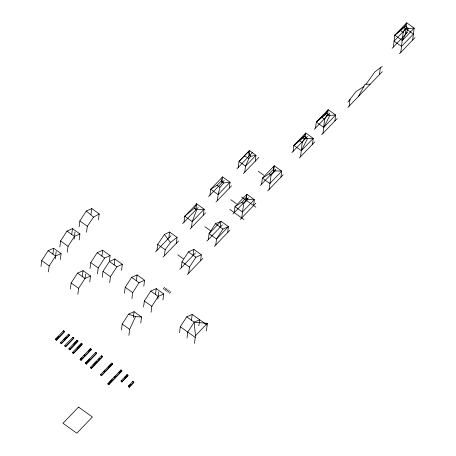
<?xml version="1.0" encoding="UTF-8"?>
<svg xmlns="http://www.w3.org/2000/svg" width="456" height="456" viewBox="0 0 456 456"><rect width="100%" height="100%" fill="white"/><g stroke="black" fill="none" stroke-linecap="round" stroke-linejoin="round"><path stroke-width="0.68" d="M300.589 156.665L302.203 142.625L304.363 138.795L313.226 138.35L312.48 144.296M322.996 133.346L324.609 119.307L326.77 115.476L335.633 115.032L334.886 120.977M400.784 52.4L403.15 32.416L405.31 28.585L414.173 28.141L412.674 40.031M40.989 266.538L41.735 260.593L48.148 250.697L53.626 248.229L61.081 253.57L60.329 259.515M48.444 271.884L49.197 265.939L55.609 256.038L61.081 253.57M52.873 254.174L53.626 248.229M55.261 258.803L56.179 251.507M59.839 246.924L60.585 240.979L66.998 231.084L72.47 228.616L79.931 233.956L79.179 239.902M55.518 339.606L55.592 338.985L63.618 330.64L64.547 331.307L64.473 331.922L56.447 340.273L55.518 339.606L58.818 336.169M67.294 252.271L68.047 246.325L74.459 236.425L79.931 233.956M56.447 340.273L56.527 339.652L64.547 331.307M71.723 234.561L72.47 228.616M60.54 342.524L60.46 343.146L61.389 343.813L69.415 335.468L69.494 334.846L68.56 334.18L60.54 342.524L61.469 343.197L61.389 343.813M74.106 239.189L75.029 231.893M63.538 331.255L63.618 330.64M70.395 288.961L71.147 283.016L77.56 273.121L83.032 270.653L90.493 275.994L89.741 281.939M79.105 226.877L79.857 220.932L86.269 211.031L91.741 208.563L99.197 213.904L98.45 219.849M64.809 345.585L64.729 346.207L65.664 346.873L73.684 338.529L73.764 337.907L72.835 337.24L64.809 345.585L65.744 346.258L65.664 346.873M68.48 334.795L68.56 334.18M68.97 348.566L68.896 349.188L69.825 349.855L77.851 341.51L77.925 340.888L76.996 340.222L68.97 348.566L69.905 349.239L69.825 349.855M77.856 294.308L78.603 288.363L85.016 278.462L85.563 274.141M72.755 337.856L72.835 337.24M86.56 232.218L87.313 226.273L93.508 217.147L99.197 213.904M72.589 352.311L72.51 352.933L73.444 353.599L82.12 344.571L82.2 343.949L81.271 343.282L72.589 352.311L73.524 352.978L73.444 353.599M82.279 276.592L83.032 270.653M90.989 214.508L91.741 208.563M76.916 340.837L76.996 340.222M90.014 268.55L90.767 262.605L97.179 252.704L102.651 250.236L110.113 255.577L109.36 261.522M81.191 343.904L81.271 343.282M80.136 359.716L80.216 359.094L90.396 348.504L91.331 349.171L91.251 349.792L81.071 360.382L80.136 359.716L82.08 357.698M81.071 360.382L81.151 359.767L91.331 349.171M85.432 363.512L85.511 362.89L95.692 352.294L96.626 352.961L96.547 353.582L86.366 364.179L85.432 363.512L89.798 358.969M97.476 273.891L98.222 267.946L104.635 258.045L110.113 255.577M86.366 364.179L86.446 363.557L96.626 352.961M101.899 256.181L102.651 250.236M90.322 349.119L90.396 348.504M90.465 367.268L90.385 367.889L91.32 368.556L102.446 356.98L102.52 356.358L101.591 355.691L90.465 367.268L91.399 367.935L91.32 368.556M102.241 277.305L102.993 271.36L109.406 261.465L114.878 258.991L122.339 264.337L121.587 270.283M95.617 352.915L95.692 352.294M109.702 282.652L110.449 276.706L116.861 266.806L122.339 264.337M101.511 356.313L101.591 355.691M114.125 264.936L114.878 258.991M100.594 374.524L100.514 375.14L101.449 375.812L112.569 364.236L112.649 363.614L111.72 362.947L100.594 374.524L101.528 375.191L101.449 375.812M107.935 383.473L107.855 384.094L108.784 384.761L121.786 371.23L121.866 370.614L120.931 369.947L107.935 383.473L108.864 384.14L108.784 384.761M124.459 293.225L125.212 287.28L131.624 277.379L137.096 274.911L144.552 280.252L143.805 286.197M121.438 329.984L122.191 324.039L128.603 314.138L134.075 311.67L141.531 317.017L140.784 322.962M120.857 370.563L120.931 369.947M121.125 380.749L121.045 381.364L121.974 382.037L127.919 375.852L127.999 375.231L127.064 374.564L121.125 380.749L122.054 381.415L121.974 382.037M131.915 298.566L132.667 292.621L139.08 282.72L144.552 280.252M128.9 335.325L129.646 329.386L135.523 316.635L141.531 317.017M136.344 280.856L137.096 274.911M133.323 317.615L134.075 311.67M127.064 374.564L126.99 375.18L124.705 377.562M128.37 386.614L128.449 385.998L132.907 381.358L133.842 382.025L133.762 382.647L129.304 387.286L128.37 386.614L130.598 384.3M129.304 387.286L129.384 386.665L133.842 382.025M132.827 381.98L132.907 381.358M143.594 306.928L144.347 300.988L150.759 291.088L156.231 288.62L163.687 293.96L162.94 299.905M156.961 250.338L157.713 244.393L164.371 234.487L169.598 232.024L177.053 237.371L176.301 243.316M151.05 312.274L151.802 306.329L158.215 296.428L163.687 293.96M155.479 294.565L156.231 288.62M157.867 299.193L158.791 291.897M164.416 255.685L165.169 249.74L170.476 242.467L177.053 237.371M168.845 237.969L169.598 232.024M184.019 222.18L184.771 216.235L194.41 208.113L196.656 203.866L204.117 209.213L203.365 215.158M181.254 267.746L182.001 261.801L188.413 251.9L193.891 249.432L201.347 254.773L200.594 260.718M191.48 227.521L192.232 221.576L196.707 209.76L204.117 209.213M179.561 332.698L180.314 326.752L186.726 316.857L192.198 314.389L207.115 325.071M195.903 209.811L196.656 203.866M188.71 273.087L189.462 267.142L195.875 257.241L201.347 254.773M193.139 255.377L193.891 249.432M187.023 338.044L187.775 332.099L194.188 322.198L199.66 319.73L198.907 325.675M191.452 320.334L192.198 314.389M209.948 195.202L210.7 189.257L222.585 176.888L230.041 182.229L229.294 188.174M194.478 343.385L195.453 335.707L194.188 322.198L186.726 316.857M208.312 239.582L209.065 233.637L215.477 223.742L220.949 221.268L228.41 226.615L227.658 232.56M217.409 200.543L218.156 194.598L219.957 187.262L223.799 182.919L230.041 182.229L218.156 194.598L210.7 189.257L216.953 185.25L221.183 181.072L222.585 176.888L221.833 182.833M215.773 244.929L216.52 238.984L222.933 229.083L228.41 226.615L216.52 238.984L209.065 233.637L220.949 221.268L220.197 227.213M206.368 331.016L207.337 323.338L194.188 322.198M238.254 167.38L239.007 161.435L249.449 150.571L255.976 155.245L255.223 161.19M234.241 212.604L234.994 206.659L246.878 194.29L254.334 199.631L253.587 205.576M244.781 172.054L245.533 166.109L248.942 158.426L250.675 156.311L255.976 155.245L245.533 166.109L239.007 161.435L249.449 150.571L248.697 156.516M241.697 217.945L243.709 203.655L247.842 199.363L254.334 199.631L242.45 212L234.994 206.659L241.805 202.293L245.938 197.995L246.878 194.29L246.126 200.235M261.619 184.116L262.365 178.171L274.255 165.802L281.711 171.148L280.959 177.093M269.074 189.462L271.086 175.172L275.213 170.875L281.711 171.148L269.827 183.517L262.365 178.171L269.183 173.81L273.315 169.512L274.255 165.802L273.503 171.747M293.134 151.318L293.886 145.373L305.771 133.009L313.226 138.35L301.342 150.719L293.886 145.373L304.049 136.156L307.515 138.635L301.342 150.719M305.018 138.955L305.771 133.009L303.103 137.889L293.886 145.373M315.541 128.005L316.293 122.06L328.177 109.691L335.633 115.032L323.749 127.401L316.293 122.06L326.456 112.837L329.922 115.322L323.749 127.401M327.425 115.636L328.177 109.691L325.51 114.576L316.293 122.06M349.165 106.117L350.02 99.34M379.455 74.596L380.315 67.819M393.328 47.059L394.833 35.169L406.718 22.8L414.173 28.141L402.289 40.51L394.833 35.169L404.996 25.946L408.456 28.426L402.289 40.51M405.213 34.69L406.718 22.8L404.05 27.685L394.833 35.169M358.399 96.507L365.085 84.246L370.221 84.206M366.008 84.24L374.889 71.888L382.253 66.365M347.917 102.093L355.902 91.645L363.882 86.452M63.76 339.709L66.12 337.252M61.469 343.197L69.494 334.846M184.891 216.11L196.775 203.746M155.536 251.826L171.091 235.638M182.594 223.662L198.149 207.48M208.637 196.565L224.192 180.376M65.744 346.258L73.764 337.907M236.943 168.743L252.499 152.56M73.61 344.28L76.443 341.333M192.175 221.639L204.06 209.27M69.905 349.239L77.925 340.888M162.991 257.167L178.547 240.979M190.055 229.009L205.61 212.821M215.979 202.025L231.534 185.837M243.356 173.542L258.911 157.354M77.332 347.917L80.706 344.405M73.524 352.978L82.2 343.949M84.018 355.68L84.987 354.671M88.379 351.137L89.832 349.627M179.824 269.228L195.385 253.04M206.887 241.07L222.442 224.882M232.93 213.967L248.486 197.779M260.302 185.484L275.863 169.296M291.92 152.583L307.475 136.395M314.327 129.27L329.882 113.082M392.114 48.325L407.67 32.137M163.242 288.922L164.73 287.371M164.542 289.851L166.03 288.306M93.771 364.361L96.672 361.346M98.61 359.328L99.579 358.325M165.534 290.557L167.016 289.013M91.399 367.935L102.52 356.358M166.742 291.424L168.23 289.879M167.933 292.279L169.415 290.734M169.313 293.271L170.8 291.726M187.285 274.569L202.84 258.381M214.343 246.411L229.904 230.223M240.272 219.433L255.827 203.245M267.649 190.944L283.204 174.756M299.261 158.05L314.817 141.862M321.668 134.731L337.223 118.543M347.837 107.502L382.288 71.655M399.456 53.785L415.011 37.597M103.9 371.617L104.869 370.614M108.254 367.091L111.156 364.07M101.528 375.191L112.649 363.614M109.297 382.59L112.187 379.58M114.114 377.579L115.556 376.075M118.93 372.569L120.373 371.064M108.864 384.14L121.866 370.614M122.054 381.415L127.999 375.231M195.453 335.707L207.337 323.338M90.493 275.994L85.016 278.462L77.56 273.121M128.603 314.138L135.523 316.635M244.268 155.787L248.942 158.426M216.953 185.25L219.957 187.262M221.183 181.072L223.799 182.919M404.05 27.685L405.31 28.585M400.596 30.586L403.15 32.416M325.51 114.576L326.77 115.476M322.056 117.477L324.609 119.307M303.103 137.889L304.363 138.795M299.649 140.796L302.203 142.625M273.315 169.512L275.213 170.875M269.183 173.81L271.086 175.172M258.199 171.228L263.75 175.201M245.938 197.995L247.842 199.363M241.617 197.003L255.85 207.201M241.805 202.293L243.709 203.655M230.821 199.711L236.373 203.69M229.733 209.372L243.966 219.57M194.41 208.113L196.707 209.76M215.477 223.742L222.933 229.083M204.892 226.695L210.444 230.668M184.771 216.235L192.232 221.576M188.413 251.9L195.875 257.241M177.834 254.853L183.386 258.831M157.713 244.393L165.169 249.74M182.001 261.801L189.462 267.142M79.857 220.932L87.313 226.273M66.998 231.084L74.459 236.425M97.179 252.704L104.635 258.045M109.406 261.465L116.861 266.806M131.624 277.379L139.08 282.72M150.759 291.088L158.215 296.428M60.585 240.979L68.047 246.325M90.767 262.605L98.222 267.946M102.993 271.36L110.449 276.706M125.212 287.28L132.667 292.621M144.347 300.988L151.802 306.329M180.314 326.752L195.231 337.44M48.148 250.697L55.609 256.038M41.735 260.593L49.197 265.939M71.147 283.016L78.603 288.363M122.191 324.039L129.646 329.386M128.449 385.998L129.384 386.665M55.592 338.985L56.527 339.652M80.216 359.094L81.151 359.767M85.511 362.89L86.446 363.557M86.269 211.031L93.508 217.147M164.371 234.487L170.476 242.467M248.315 151.933L250.675 156.311M405.965 28.745L394.081 41.114L401.536 46.455L413.421 34.086L405.965 28.745M78.523 407.094L62.968 423.282L76.813 433.2L92.368 417.012L78.523 407.094"/></g></svg>
